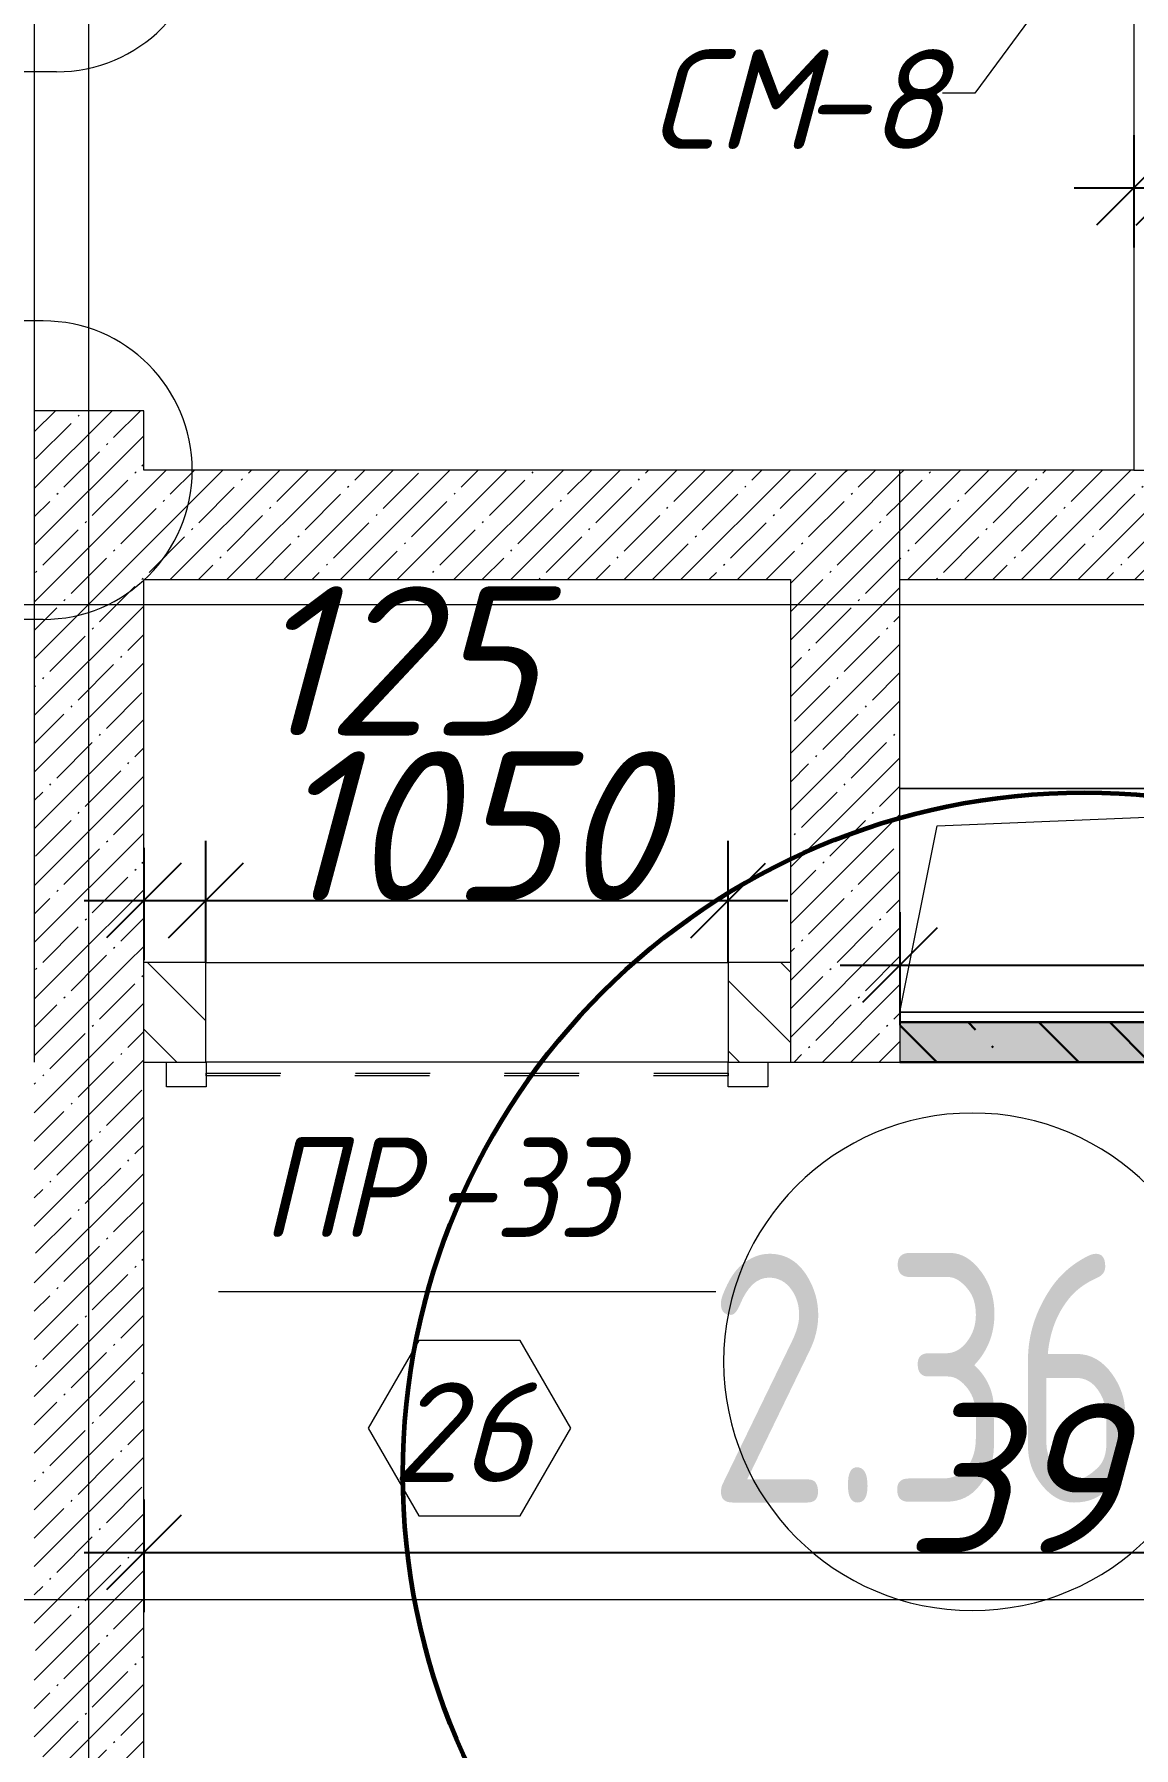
# Model space of a CAD drawing. Header units: millimetres. Extents: x 12986 to 523328, y -9759 to 30092.
# Drawn here: x 323847 to 326057, y 11936 to 15380 of the extents above; entities that cross this region are included whole.
import ezdxf

# ---------------------------------------------------------------- set-up
doc = ezdxf.new("R2010")
doc.units = ezdxf.units.MM
doc.linetypes.add('Штрих короткий', pattern=[300, 150, -150])
for name, color, linetype, lineweight in [('0) ПГП', 1, 'Continuous', 30), ('2) Расчет', 1, 'Continuous', 30), ('A-ANNO-DIMS', 7, 'Continuous', 9), ('A-AREA-IDEN', 7, 'Continuous', 9), ('A-DETL-2', 7, 'Continuous', 5), ('A-DOOR-3', 7, 'Штрих короткий', 5), ('A-DOOR-IDEN', 7, 'Continuous', 9), ('A-FLOR', 7, 'Continuous', 9), ('A-GENM', 7, 'Continuous', 9), ('A-GENM-IDEN', 7, 'Continuous', 9), ('A-WALL', 7, 'Continuous', 5), ('A-WALL-FNSH-2', 7, 'Continuous', 5), ('A-WALL-FNSH-4', 250, 'Continuous', 13), ('A-WALL-PATT-1', 7, 'Continuous', 5), ('I-WALL', 7, 'Continuous', 5), ('Оси-1', 7, 'Continuous', 20)]:
    doc.layers.add(name, color=color, linetype=linetype, lineweight=lineweight)
doc.layers.add('0)Допникки кружки', color=7, linetype='Continuous', plot=False)
for name, color, linetype, lineweight, true_color in [('A-WALL-3', 7, 'Continuous', 5, 0x000000), ('A-WALL-5', 7, 'Continuous', 13, 0x008000), ('A-WALL-PATT-2', 7, 'Continuous', 5, 0xce0000)]:
    doc.layers.add(name, color=color, linetype=linetype, lineweight=lineweight, true_color=true_color)
doc.styles.add('ISOCPEUR_I_2', font='isocpeui.ttf', dxfattribs={"height": 300})
doc.styles.add('ISOCPEUR_I_3', font='isocpeui.ttf', dxfattribs={"width": 0.9, "height": 200})
doc.styles.add('ISOCPEUR_I_4', font='isocpeui.ttf', dxfattribs={"width": 0.9, "height": 300})
doc.styles.add('СПДС', font='ГОСТ тип А.ttf', dxfattribs={"width": 0.9})
doc.dimstyles.new('ISO-2_0_0_9К_СРЕДНИЙ', dxfattribs={"dimscale": 304.8, "dimtxt": 199.196235, "dimasz": 0.492126, "dimexe": 0.393701, "dimexo": 0, "dimgap": 0, "dimtad": 1, "dimdec": 0, "dimzin": 0, "dimdsep": 46, "dimtxsty": 'ISOCPEUR_I_2', "dimblk1": 'OBLIQUE', "dimblk2": 'OBLIQUE', "dimsah": 1, "dimcen": 0.09, "dimdle": 0.393701, "dimazin": 0, "dimtfac": 1, "dimtdec": 4, "dimtix": 1, "dimtmove": 2, "dimatfit": 3, "dimfxl": 1, "dimtvp": 1, "dimtolj": 1, "dimtzin": 0, "dimarcsym": 2})
doc.dimstyles.new('ISO-2_0_0_9К_СРЕДНИЙ_1', dxfattribs={"dimscale": 304.8, "dimtxt": 199.196235, "dimasz": 0.492126, "dimexe": 0.393701, "dimexo": 0, "dimgap": 0, "dimtad": 1, "dimdec": 0, "dimzin": 0, "dimdsep": 46, "dimtxsty": 'ISOCPEUR_I_3', "dimblk1": 'OBLIQUE', "dimblk2": 'OBLIQUE', "dimsah": 1, "dimcen": 0.09, "dimdle": 0.393701, "dimazin": 0, "dimtfac": 1, "dimtdec": 4, "dimtix": 1, "dimtmove": 2, "dimatfit": 3, "dimfxl": 1, "dimtvp": 1, "dimtolj": 1, "dimtzin": 0, "dimarcsym": 2})
doc.dimstyles.new('ISO-2_0_0_9К_СРЕДНИЙ_2', dxfattribs={"dimscale": 304.8, "dimtxt": 199.196235, "dimasz": 0.492126, "dimexe": 0.393701, "dimexo": 0, "dimgap": 0, "dimtad": 1, "dimdec": 0, "dimzin": 0, "dimdsep": 46, "dimtxsty": 'ISOCPEUR_I_2', "dimblk1": 'OBLIQUE', "dimblk2": 'OBLIQUE', "dimsah": 1, "dimcen": 0.09, "dimdle": 0.393701, "dimazin": 0, "dimtfac": 1, "dimtdec": 4, "dimtix": 1, "dimtmove": 0, "dimatfit": 3, "dimfxl": 1, "dimtvp": 1, "dimtolj": 1, "dimtzin": 0, "dimarcsym": 2})
pattern_1 = [(45, (239096.85, -2765.93), (-57.024626, 57.024626), []), (45, (239153.876, -2765.93), (-57.024626, 57.024626), [100.806, -20.161, 3.353, -16.808])]

# ---------------------------------------------------------------- blocks, each defined once
blk = doc.blocks.new('AR_Отверстие прямоугольное _в плите_ - AR_Отверстие прямоугольное _в плите_-24520579-АР1_1_Кладочный план 2 этажа')
at = {"layer": 'A-GENM'}
for p, q in [((950, 225), (-950, 225)), ((-875, 150), (950, 225)), ((950, -225), (950, 225)), ((-950, -225), (-875, 150)), ((-950, -225), (950, -225))]:
    blk.add_line(p, q, dxfattribs=at)
blk = doc.blocks.new('Штора_Рен_Противопожарная - ШТ_1050_х1150__накладная-30786976-АР1_1_Кладочный план 2 этажа')
at = {"layer": 'A-DOOR-3'}
for p, q in [((-604.5, 150), (-524.5, 150)), ((-604.5, 100), (-604.5, 150)), ((-524.5, 150), (-524.5, 100)), ((524.5, 150), (604.5, 150)), ((524.5, 100), (524.5, 150)), ((604.5, 150), (604.5, 100)), ((-524.5, 127.5), (524.5, 127.5)), ((-524.5, 122.5), (-524.5, 127.5)), ((524.5, 122.5), (-524.5, 122.5)), ((524.5, 127.5), (524.5, 122.5)), ((-524.5, 100), (-604.5, 100)), ((604.5, 100), (524.5, 100))]:
    blk.add_line(p, q, dxfattribs=at)
blk = doc.blocks.new('_Oblique')
at = {"color": 0, "linetype": 'ByBlock', "lineweight": -2}
blk.add_line((-0.5, -0.5), (0.5, 0.5), dxfattribs=at)
blk = doc.blocks.new('*D2387')
at = {"layer": 'A-ANNO-DIMS', "color": 0, "lineweight": -2, "transparency": 16777216}
for p, q in [((326056.9, 15177.5), (326056.9, 14951.4)), ((326136.9, 15177.5), (326136.9, 14951.4)), ((325936.9, 15071.4), (326256.9, 15071.4))]:
    blk.add_line(p, q, dxfattribs=at)
at = {"layer": 'Defpoints', "color": 0, "transparency": 16777216}
for p in [(326056.9, 15177.5), (326136.9, 15177.5), (326136.9, 15071.4)]:
    blk.add_point(p, dxfattribs=at)
at = {"layer": 'A-ANNO-DIMS', "color": 0, "lineweight": -2, "transparency": 16777216, "xscale": 150, "yscale": 150, "zscale": 150, "rotation": 180}
blk.add_blockref('_Oblique', (326056.9, 15071.4), dxfattribs=at)
at = {"layer": 'A-ANNO-DIMS', "color": 0, "lineweight": -2, "transparency": 16777216, "xscale": 150, "yscale": 150, "zscale": 150}
blk.add_blockref('_Oblique', (326136.9, 15071.4), dxfattribs=at)
at = {"layer": 'A-ANNO-DIMS', "color": 0, "transparency": 16777216, "insert": (326317.7, 15785.4), "char_height": 300, "width": 303.391, "attachment_point": 1, "line_spacing_factor": 1.149209, "style": 'ISOCPEUR_I_2'}
blk.add_mtext('\\A1;80', dxfattribs=at)
blk = doc.blocks.new('*D2388')
at = {"layer": 'A-ANNO-DIMS', "color": 0, "lineweight": -2, "transparency": 16777216}
for p, q in [((326136.9, 15177.5), (326136.9, 14951.4)), ((327786.9, 15177.5), (327786.9, 14951.4)), ((326016.9, 15071.4), (327906.9, 15071.4))]:
    blk.add_line(p, q, dxfattribs=at)
at = {"layer": 'Defpoints', "color": 0, "transparency": 16777216}
for p in [(326136.9, 15177.5), (327786.9, 15177.5), (327786.9, 15071.4)]:
    blk.add_point(p, dxfattribs=at)
at = {"layer": 'A-ANNO-DIMS', "color": 0, "lineweight": -2, "transparency": 16777216, "xscale": 150, "yscale": 150, "zscale": 150, "rotation": 180}
blk.add_blockref('_Oblique', (326136.9, 15071.4), dxfattribs=at)
at = {"layer": 'A-ANNO-DIMS', "color": 0, "lineweight": -2, "transparency": 16777216, "xscale": 150, "yscale": 150, "zscale": 150}
blk.add_blockref('_Oblique', (327786.9, 15071.4), dxfattribs=at)
at = {"layer": 'A-ANNO-DIMS', "color": 0, "transparency": 16777216, "insert": (326961.9, 15221.4), "char_height": 300, "width": 560.814, "attachment_point": 5, "style": 'ISOCPEUR_I_2'}
blk.add_mtext('\\A1;1650', dxfattribs=at)
blk = doc.blocks.new('*D2391')
at = {"layer": 'A-ANNO-DIMS', "color": 0, "lineweight": -2, "transparency": 16777216}
for p, q in [((325586.9, 13615.2), (325586.9, 13389.1)), ((327786.9, 13615.2), (327786.9, 13389.1)), ((325466.9, 13509.1), (326248.2, 13509.1)), ((327906.9, 13509.1), (326761.1, 13509.1))]:
    blk.add_line(p, q, dxfattribs=at)
at = {"layer": 'Defpoints', "color": 0, "transparency": 16777216}
for p in [(325586.9, 13615.2), (327786.9, 13615.2), (327786.9, 13509.1)]:
    blk.add_point(p, dxfattribs=at)
at = {"layer": 'A-ANNO-DIMS', "color": 0, "lineweight": -2, "transparency": 16777216, "xscale": 150, "yscale": 150, "zscale": 150, "rotation": 180}
blk.add_blockref('_Oblique', (325586.9, 13509.1), dxfattribs=at)
at = {"layer": 'A-ANNO-DIMS', "color": 0, "lineweight": -2, "transparency": 16777216, "xscale": 150, "yscale": 150, "zscale": 150}
blk.add_blockref('_Oblique', (327786.9, 13509.1), dxfattribs=at)
at = {"layer": 'A-ANNO-DIMS', "color": 0, "transparency": 16777216, "insert": (326201.3, 13770.4), "char_height": 200, "width": 606.782, "attachment_point": 1, "line_spacing_factor": 1.149209, "style": 'ISOCPEUR_I_3'}
blk.add_mtext('\\A1;2200', dxfattribs=at)
blk = doc.blocks.new('*D2395')
at = {"layer": 'A-ANNO-DIMS', "color": 0, "lineweight": -2, "transparency": 16777216}
for p, q in [((324066.9, 12434.6), (324066.9, 12208.5)), ((327966.9, 12434.6), (327966.9, 12208.5)), ((323946.9, 12328.5), (328086.9, 12328.5))]:
    blk.add_line(p, q, dxfattribs=at)
at = {"layer": 'Defpoints', "color": 0, "transparency": 16777216}
for p in [(324066.9, 12434.6), (327966.9, 12434.6), (327966.9, 12328.5)]:
    blk.add_point(p, dxfattribs=at)
at = {"layer": 'A-ANNO-DIMS', "color": 0, "lineweight": -2, "transparency": 16777216, "xscale": 150, "yscale": 150, "zscale": 150, "rotation": 180}
blk.add_blockref('_Oblique', (324066.9, 12328.5), dxfattribs=at)
at = {"layer": 'A-ANNO-DIMS', "color": 0, "lineweight": -2, "transparency": 16777216, "xscale": 150, "yscale": 150, "zscale": 150}
blk.add_blockref('_Oblique', (327966.9, 12328.5), dxfattribs=at)
at = {"layer": 'A-ANNO-DIMS', "color": 0, "transparency": 16777216, "insert": (326016.9, 12478.5), "char_height": 300, "width": 606.782, "attachment_point": 5, "style": 'ISOCPEUR_I_2'}
blk.add_mtext('\\A1;3900', dxfattribs=at)
blk = doc.blocks.new('AAR_СКБ_Марка_Двери_Перемычка и проем - Марка перемычки и проема-25306769-АР1_1_Кладочный план 2 этажа')
at = {"layer": 'A-DOOR-IDEN'}
for p, q in [((-5, 0), (5, 0)), ((-0.968, -0.984), (-1.986, -2.747)), ((1.067, -0.984), (-0.968, -0.984)), ((2.085, -2.747), (1.067, -0.984)), ((-1.986, -2.747), (-0.968, -4.509)), ((1.067, -4.509), (2.085, -2.747)), ((-0.968, -4.509), (1.067, -4.509))]:
    blk.add_line(p, q, dxfattribs=at)
blk = doc.blocks.new('*D2585')
at = {"layer": 'A-ANNO-DIMS', "color": 0, "lineweight": -2, "transparency": 16777216}
for p, q in [((324066.9, 13744.6), (324066.9, 13518.6)), ((324191.9, 13514.1), (324191.9, 13758.6)), ((323946.9, 13638.6), (324311.9, 13638.6))]:
    blk.add_line(p, q, dxfattribs=at)
at = {"layer": 'Defpoints', "color": 0, "transparency": 16777216}
for p in [(324066.9, 13744.6), (324191.9, 13638.6), (324191.9, 13514.1)]:
    blk.add_point(p, dxfattribs=at)
at = {"layer": 'A-ANNO-DIMS', "color": 0, "lineweight": -2, "transparency": 16777216, "xscale": 150, "yscale": 150, "zscale": 150, "rotation": 180}
blk.add_blockref('_Oblique', (324066.9, 13638.6), dxfattribs=at)
at = {"layer": 'A-ANNO-DIMS', "color": 0, "lineweight": -2, "transparency": 16777216, "xscale": 150, "yscale": 150, "zscale": 150}
blk.add_blockref('_Oblique', (324191.9, 13638.6), dxfattribs=at)
at = {"layer": 'A-ANNO-DIMS', "color": 0, "transparency": 16777216, "insert": (324282.3, 14270.4), "char_height": 300, "width": 409.118, "attachment_point": 1, "line_spacing_factor": 1.149209, "style": 'ISOCPEUR_I_2'}
blk.add_mtext('\\A1;125', dxfattribs=at)
blk = doc.blocks.new('*D2586')
at = {"layer": 'A-ANNO-DIMS', "color": 0, "lineweight": -2, "transparency": 16777216}
for p, q in [((324191.9, 13514.1), (324191.9, 13758.6)), ((325241.9, 13514.1), (325241.9, 13758.6)), ((324071.9, 13638.6), (325361.9, 13638.6))]:
    blk.add_line(p, q, dxfattribs=at)
at = {"layer": 'Defpoints', "color": 0, "transparency": 16777216}
for p in [(325241.9, 13638.6), (324191.9, 13514.1), (325241.9, 13514.1)]:
    blk.add_point(p, dxfattribs=at)
at = {"layer": 'A-ANNO-DIMS', "color": 0, "lineweight": -2, "transparency": 16777216, "xscale": 150, "yscale": 150, "zscale": 150, "rotation": 180}
blk.add_blockref('_Oblique', (324191.9, 13638.6), dxfattribs=at)
at = {"layer": 'A-ANNO-DIMS', "color": 0, "lineweight": -2, "transparency": 16777216, "xscale": 150, "yscale": 150, "zscale": 150}
blk.add_blockref('_Oblique', (325241.9, 13638.6), dxfattribs=at)
at = {"layer": 'A-ANNO-DIMS', "color": 0, "transparency": 16777216, "insert": (324716.9, 13788.6), "char_height": 300, "width": 560.814, "attachment_point": 5, "style": 'ISOCPEUR_I_2'}
blk.add_mtext('\\A1;1050', dxfattribs=at)
blk = doc.blocks.new('Марка_Помещения - Номер-25198446-Объем проектирования 2 этажа')
at = {"layer": 'A-AREA-IDEN'}
for start, end in [(360, 180), (180, 360)]:
    blk.add_arc((0, 0), 2.5, start, end, dxfattribs=at)

msp = doc.modelspace()

# ---------------------------------------------------------------- hatches: boundary and pattern name
at = {"layer": '0) ПГП'}
h = msp.add_hatch(dxfattribs=at)
h.set_pattern_fill('FP_25', color=256, style=0, pattern_type=2)
h.set_pattern_definition([(50, (239096.85, -2765.93), (72.873764, -6.37607), [7.62, -83.82]), (355, (239096.85, -2765.93), (-14.09699, 76.422444), [6.096, -67.056]), (100.451, (239102.924, -2766.464), (58.776964, 70.04687), [6.476, -71.236]), (46.184, (239096.85, -2745.61), (108.43142, -16.81745), [11.43, -125.73]), (96.636, (239105.89, -2747.01), (94.961, 98.97089), [9.714, -106.854]), (351.184, (239096.85, -2745.61), (94.96227, 98.97018), [9.144, -100.584]), (21, (239107.01, -2750.69), (60.64565, -40.906537), [7.62, -83.82]), (326, (239107.01, -2750.69), (24.72083, 73.67493), [6.096, -67.056]), (71.451, (239112.065, -2754.1), (85.36689, 32.768737), [6.476, -71.236]), (37.5, (239096.85, -2765.933), (1.235525, 33.8224325), [3.353, -62.89, 3.353, -64.719, -67.31]), (37.5, (239096.85, -2765.933), (1.235525, 33.8224325), [-134.315, 3.353, -63.957]), (7.5, (239096.85, -2765.933), (26.728146, 40.07255), [3.353, -35.458, 3.353, -61.366, -25.654]), (7.5, (239096.85, -2765.933), (26.728146, 40.07255), [-103.53, 3.353, -22.301]), (327.5, (239074.194, -2765.933), (54.2363175, -2.292117), [3.353, -22.047, 3.353, -75.895, -105.156]), (327.5, (239074.194, -2765.933), (54.2363175, -2.292117), [-104.648, 3.353, -101.803]), (317.5, (239064.034, -2765.933), (59.25158, 10.17014), [3.353, -29.667, 3.353, -49.276, -74.676]), (317.5, (239064.034, -2765.933), (59.25158, 10.17014), [-85.649, 3.353, -71.323])])
h.paths.add_polyline_path([(326336.38206, 13314.06731), (328726.85081, 13314.06731), (328726.85081, 13394.06731), (325586.85085, 13394.06731), (325586.85085, 13314.06731)], flags=0)
h = msp.add_hatch(dxfattribs=at)
h.set_pattern_fill('FP_26', color=256, style=0, pattern_type=2)
h.set_pattern_definition([(135, (239096.85, -2765.93), (-142.5612, -142.5612), []), (135, (239239.41, -2765.93), (-142.5612, -142.5612), [252.016, -50.403, 3.353, -47.05])])
h.paths.add_polyline_path([(326336.38206, 13314.06731), (328726.85081, 13314.06731), (328726.85081, 13394.06731), (325586.85085, 13394.06731), (325586.85085, 13314.06731)], flags=0)
at = {"layer": 'A-WALL-PATT-1'}
h = msp.add_hatch(dxfattribs=at)
h.set_pattern_fill('FP_7', color=256, style=0, pattern_type=2)
h.set_pattern_definition(pattern_1)
h.paths.add_polyline_path([(323846.85079, 13514.06731), (324066.85079, 13514.06731), (324066.85079, 14623.32952), (323846.85079, 14623.32952), (323846.85079, 14472.83394)], flags=0)
h = msp.add_hatch(dxfattribs=at)
h.set_pattern_fill('FP_7', color=256, style=0, pattern_type=2)
h.set_pattern_definition(pattern_1)
h.paths.add_polyline_path([(325476.85081, 14284.06731), (325476.85081, 14504.06731), (324066.85079, 14504.06731), (324066.85079, 14284.06731), (325366.85085, 14284.06731)], flags=0)
h = msp.add_hatch(dxfattribs=at)
h.set_pattern_fill('FP_7', color=256, style=0, pattern_type=2)
h.set_pattern_definition(pattern_1)
h.paths.add_polyline_path([(325366.85085, 13314.06731), (325586.85085, 13314.06731), (325586.85085, 14504.06731), (325476.85081, 14504.06731), (325476.85081, 14284.06731), (325366.85085, 14284.06731)], flags=0)
h = msp.add_hatch(dxfattribs=at)
h.set_pattern_fill('FP_7', color=256, style=0, pattern_type=2)
h.set_pattern_definition(pattern_1)
h.paths.add_polyline_path([(328726.85081, 14284.06731), (331906.85081, 14284.06731), (331906.85081, 14504.06731), (325586.85085, 14504.06731), (325586.85085, 14284.06731), (328646.85081, 14284.06731)], flags=0)
h = msp.add_hatch(dxfattribs=at)
h.set_pattern_fill('FP_7', color=256, style=0, pattern_type=2)
h.set_pattern_definition(pattern_1)
h.paths.add_polyline_path([(324066.85079, 7634.06731), (324066.85079, 13514.06731), (323846.85079, 13514.06731), (323846.85079, 7634.06731)], flags=0)
at = {"layer": 'A-WALL-PATT-2'}
h = msp.add_hatch(dxfattribs=at)
h.set_pattern_fill('FP_22', color=256, style=0, pattern_type=2)
h.set_pattern_definition([(135, (239096.85, -2765.93), (-70.71068, -70.71068), [])])
h.paths.add_polyline_path([(324191.85079, 13314.06731), (324191.85079, 13514.06731), (324066.85079, 13514.06731), (324066.85079, 13314.06731), (324112.35079, 13314.06731)], flags=0)
h.paths.add_polyline_path([(325241.85079, 13314.06731), (325366.85085, 13314.06731), (325366.85085, 13514.06731), (325241.85079, 13514.06731)], flags=0)

# ---------------------------------------------------------------- linework, layer by layer
at = {"layer": '0) ПГП'}
msp.add_line((325586.85085, 13314.06731), (327966.85078, 13314.06731), dxfattribs=at)
at = {"layer": '0)Допникки кружки', "color": 6, "lineweight": 60}
msp.add_circle((325957.34736, 12486.21482), 1369.38563, dxfattribs=at)
at = {"layer": '2) Расчет'}
msp.add_line((327786.85081, 13394.06731), (325586.85085, 13394.06731), dxfattribs=at)
at = {"layer": 'A-DETL-2'}
for p, q in [((323891.33646, 15304.61393), (323691.33646, 15304.61393)), ((323864.43858, 14803.84703), (323664.43858, 14803.84703)), ((323864.43858, 14203.84703), (323664.43858, 14203.84703))]:
    msp.add_line(p, q, dxfattribs=at)
for centre, start, end in [((323891.33646, 15604.61393), 270, 0), ((323864.43858, 14503.84703), 0, 90), ((323864.43858, 14503.84703), 270, 0)]:
    msp.add_arc(centre, 300, start, end, dxfattribs=at)
at = {"layer": 'A-FLOR'}
for p, q in [((323846.85079, 15723.33354), (323846.85079, 14623.32952)), ((325586.85085, 13864.06748), (327486.85085, 13864.06748)), ((327486.85085, 13414.06748), (325586.85085, 13414.06748))]:
    msp.add_line(p, q, dxfattribs=at)
at = {"layer": 'A-GENM-IDEN'}
for p, q in [((326056.85081, 15694.48991), (325737.60335, 15261.86126)), ((325737.60335, 15261.86126), (325672.7269, 15261.86126))]:
    msp.add_line(p, q, dxfattribs=at)
at = {"layer": 'A-WALL'}
msp.add_line((325586.85085, 14284.06731), (325586.85085, 14504.06731), dxfattribs=at)
at = {"layer": 'A-WALL-3'}
for p, q in [((324066.85079, 14623.32952), (323846.85079, 14623.32952)), ((323846.85079, 14623.32952), (323846.8508, 13314.06731)), ((324066.85079, 14504.06731), (324066.85079, 14623.32952)), ((326056.85081, 14504.06731), (324066.85079, 14504.06731)), ((324066.85079, 14284.06731), (325366.85085, 14284.06731)), ((324066.85079, 10834.06731), (324066.85079, 14284.06731)), ((325366.85085, 14284.06731), (325366.85085, 13314.06731)), ((325586.85085, 13394.06731), (325586.85085, 14284.06731)), ((325586.85085, 14284.06731), (328646.85081, 14284.06731)), ((325366.85085, 13314.06731), (325586.85085, 13314.06731))]:
    msp.add_line(p, q, dxfattribs=at)
at = {"layer": 'A-WALL-5'}
for p, q in [((326056.85081, 14504.06731), (326136.85081, 14504.06731)), ((325586.85085, 13394.06731), (325586.85085, 13314.06731))]:
    msp.add_line(p, q, dxfattribs=at)
at = {"layer": 'A-WALL-FNSH-2'}
for p, q in [((324191.85079, 13514.06731), (324066.85079, 13514.06731)), ((324191.85079, 13314.06731), (324191.85079, 13514.06731)), ((325366.85085, 13514.06731), (325241.85079, 13514.06731)), ((325241.85079, 13514.06731), (325241.85079, 13314.06731)), ((324066.85079, 13314.06731), (324112.35079, 13314.06731)), ((325321.35079, 13314.06731), (325366.85085, 13314.06731))]:
    msp.add_line(p, q, dxfattribs=at)
at = {"layer": 'A-WALL-FNSH-4'}
msp.add_line((326056.85081, 15674.48991), (326056.85081, 14504.06731), dxfattribs=at)
at = {"layer": 'I-WALL'}
for p, q in [((324191.85079, 13514.06731), (325241.85079, 13514.06731)), ((325241.35079, 13314.06731), (324192.35079, 13314.06731))]:
    msp.add_line(p, q, dxfattribs=at)
at = {"layer": 'Оси-1'}
for p, q in [((323956.85078, -5645.9327), (323956.85078, 25871.01046)), ((234936.85079, 14234.06737), (365048.47884, 14234.06737)), ((234936.85079, 12234.0673), (365048.47884, 12234.0673))]:
    msp.add_line(p, q, dxfattribs=at)

# ---------------------------------------------------------------- block references
at = {"layer": 'A-AREA-IDEN', "xscale": 199.9999999999999, "yscale": 199.9999999999999, "zscale": 199.9999999999999}
msp.add_blockref('Марка_Помещения - Номер-25198446-Объем проектирования 2 этажа', (325732.49936, 12711.64486), dxfattribs=at)
at = {"layer": 'A-DOOR-3', "rotation": 180}
msp.add_blockref('Штора_Рен_Противопожарная - ШТ_1050_х1150__накладная-30786976-АР1_1_Кладочный план 2 этажа', (324716.85079, 13414.06731), dxfattribs=at)
at = {"layer": 'A-DOOR-IDEN', "xscale": 99.99999999999993, "yscale": 99.99999999999993, "zscale": 99.99999999999993}
msp.add_blockref('AAR_СКБ_Марка_Двери_Перемычка и проем - Марка перемычки и проема-25306769-АР1_1_Кладочный план 2 этажа', (324716.85079, 12852.80217), dxfattribs=at)
at = {"layer": 'A-GENM'}
msp.add_blockref('AR_Отверстие прямоугольное _в плите_ - AR_Отверстие прямоугольное _в плите_-24520579-АР1_1_Кладочный план 2 этажа', (326536.85085, 13639.06748), dxfattribs=at)

# ---------------------------------------------------------------- texts
at = {"layer": 'A-AREA-IDEN', "insert": (325201.03307, 12928.76347), "char_height": 500, "width": 1327.5945, "attachment_point": 1, "style": 'СПДС'}
msp.add_mtext('2.36', dxfattribs=at)
at = {"layer": 'A-DOOR-IDEN', "insert": (324564.95227, 12670.1608), "char_height": 200, "width": 317.46825, "attachment_point": 1, "style": 'ISOCPEUR_I_2'}
msp.add_mtext('26', dxfattribs=at)
at = {"layer": 'A-GENM-IDEN', "char_height": 200, "attachment_point": 1}
for s, insert, width, style in [('СМ', (325083.36752, 15349.47585), 367.9745625, 'ISOCPEUR_I_2'), ('-8', (325386.9769, 15349.47585), 317.46825, 'ISOCPEUR_I_2'), ('ПР', (324304.56586, 13162.09104), 416.8775, 'ISOCPEUR_I_4'), ('-33', (324648.5242, 13162.09104), 529.11375, 'ISOCPEUR_I_4')]:
    msp.add_mtext(s, dxfattribs=dict(at, insert=insert, width=width, style=style))

# ---------------------------------------------------------------- dimensions: what is measured, and where the dimension line sits
at = {"layer": 'A-ANNO-DIMS'}
for base, p1, p2, dimstyle, override, picture, middle in [((326136.85081, 15071.44032), (326056.85081, 15177.50634), (326136.85081, 15177.50634), 'ISO-2_0_0_9К_СРЕДНИЙ', {"dimpost": '<>', "dimfxl": 80}, '*D2387', (326469.43376, 15585.40696)), ((324191.85079, 13638.56732), (324066.85079, 13744.63334), (324191.85079, 13514.06731), 'ISO-2_0_0_9К_СРЕДНИЙ', {"dimpost": '<>', "dimfxl": 262.270269}, '*D2585', (324486.84614, 14070.38041)), ((327786.85081, 13509.09008), (325586.85085, 13615.15609), (327786.85081, 13615.15609), 'ISO-2_0_0_9К_СРЕДНИЙ_1', {"dimpost": '<>', "dimfxl": 2199.999962}, '*D2391', (326504.66236, 13637.04789))]:
    dim = msp.add_linear_dim(base=base, p1=p1, p2=p2, dimstyle=dimstyle, override=override, dxfattribs=at)
    dim.commit()
    dim.dimension.update_dxf_attribs({"geometry": picture, "text_midpoint": middle, "dimtype": 160})
for base, p1, p2, override, picture, middle in [((327786.85081, 15071.44032), (326136.85081, 15177.50634), (327786.85081, 15177.50634), {"dimpost": '<>', "dimfxl": 1650}, '*D2388', (326961.85081, 15221.44032)), ((325241.85079, 13638.56732), (324191.85079, 13514.06731), (325241.85079, 13514.06731), {"dimpost": '<>', "dimfxl": 1050}, '*D2586', (324716.85079, 13788.56732)), ((327966.85078, 12328.52187), (324066.85079, 12434.58789), (327966.85078, 12434.58789), {"dimpost": '<>', "dimfxl": 3899.999985}, '*D2395', (326016.85079, 12478.52187))]:
    dim = msp.add_linear_dim(base=base, p1=p1, p2=p2, dimstyle='ISO-2_0_0_9К_СРЕДНИЙ_2', override=override, dxfattribs=at)
    dim.commit()
    dim.dimension.update_dxf_attribs({"geometry": picture, "text_midpoint": middle})

doc.saveas('drawing.dxf')
